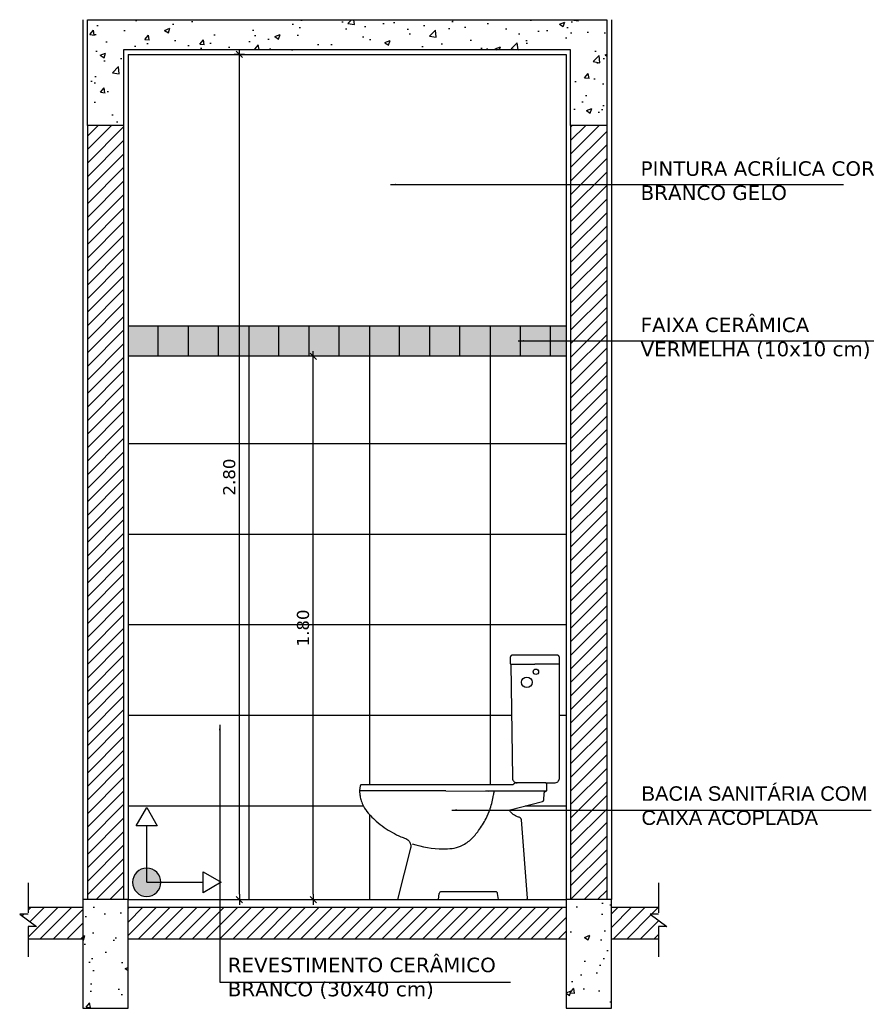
# Model space of a CAD drawing. Extents: x 175 to 308, y 27 to 112.
# Drawn here: x 293.256 to 296.088, y 38.305 to 41.58 of the extents above; entities that cross this region are included whole.
import ezdxf

# ---------------------------------------------------------------- set-up
doc = ezdxf.new("R2010")
doc.units = 0
doc.header["$LTSCALE"] = 0.01
doc.header["$PDMODE"] = 3
doc.linetypes.add('TRACEJADO_P', pattern=[0.1875, 0.125, -0.0625])
doc.layers.get('0').update_dxf_attribs({"linetype": 'CONTINUOUS'})
doc.layers.get('DEFPOINTS').update_dxf_attribs({"linetype": 'CONTINUOUS'})
for name, color, linetype in [('01', 1, 'CONTINUOUS'), ('0_HATCH', 1, 'CONTINUOUS'), ('252', 252, 'CONTINUOUS'), ('A-SIMBO', 2, 'CONTINUOUS'), ('AR-ESQ', 2, 'CONTINUOUS'), ('AR-ID-PIS', 1, 'CONTINUOUS'), ('ARQ-ALV-CORTE', 3, 'CONTINUOUS'), ('ARQ-CTA-1_025', 1, 'CONTINUOUS'), ('ARQ-EQP-VISTA', 1, 'CONTINUOUS'), ('ARQ-HTC', 9, 'CONTINUOUS'), ('ARQ-REV-VISTA2', 1, 'CONTINUOUS'), ('ARQ-SMB-1_025', 1, 'CONTINUOUS'), ('ARQ-TXT-1_025', 2, 'CONTINUOUS')]:
    doc.layers.add(name, color=color, linetype=linetype)
doc.styles.add('ESC-50-A20', font='arial.ttf', dxfattribs={"height": 0.1})
doc.styles.add('FNDE Texto Cota 0025', font='verdana.ttf', dxfattribs={"height": 0.04})
doc.dimstyles.new('FNDE 1-0025', dxfattribs={"dimscale": 5, "dimtxt": 0.04, "dimasz": 0.0035, "dimexe": 0.15, "dimexo": 0.15, "dimgap": 0.0025, "dimtad": 1, "dimzin": 1, "dimdsep": 46, "dimtxsty": 'FNDE Texto Cota 0025', "dimblk": 'tic', "dimcen": 0.015, "dimdle": 0.15, "dimse1": 1, "dimse2": 1, "dimclrd": 251, "dimclre": 251, "dimclrt": 256, "dimaunit": 1, "dimadec": 3, "dimazin": 0, "dimtfac": 1, "dimtix": 1, "dimtmove": 2, "dimatfit": 3, "dimfxl": 0.15, "dimtvp": 1, "dimtolj": 1, "dimtzin": 0, "dimarcsym": 0})
pattern_1 = [(50, (136.41992, 44.34268), (0.18218467, -0.01593909), [0.01905, -0.20955]), (355, (136.41992, 44.34268), (-0.03524342, 0.19105685), [0.01524, -0.16764058]), (100.45144, (136.4351, 44.34135), (0.14694125, 0.17511775), [0.01619, -0.17809024]), (46.1842, (136.41992, 44.39348), (0.27107904, -0.04204233), [0.028575, -0.314325]), (96.63556, (136.44251, 44.38998), (0.23740413, 0.24742612), [0.024285, -0.2671356]), (351.18415, (136.41992, 44.39348), (0.23740413, 0.2474261), [0.02285997, -0.25145973]), (21, (136.44532, 44.38078), (0.15161439, -0.1022652), [0.01905, -0.20955]), (326, (136.44532, 44.38078), (0.06180203, 0.18418797), [0.01524, -0.16764]), (71.45144, (136.45796, 44.37226), (0.21341642, 0.08192277), [0.01619, -0.17808994]), (37.5, (136.419925, 44.34268), (0.003088603, 0.08455504), [0, -0.165608, 0, -0.17018, 0, -0.168275]), (7.5, (136.419925, 44.34268), (0.06681966, 0.100180575), [0, -0.097028, 0, -0.161798, 0, -0.064135]), (327.5, (136.36328, 44.34268), (0.135590595, -0.005728744), [0, -0.0635, 0, -0.19812, 0, -0.26289]), (317.5, (136.33788, 44.34268), (0.14812918, 0.02542649), [0, -0.08255, 0, -0.131572, 0, -0.18669])]
pattern_2 = [(45, (136.419925, 44.34268), (-0.02245064, 0.02245064), [])]

# ---------------------------------------------------------------- blocks, each defined once
blk = doc.blocks.new('ind-pis')
at = {"layer": 'AR-ID-PIS'}
h = blk.add_hatch(color=252, dxfattribs=at)
h.dxf.hatch_style = 1
edge = h.paths.add_edge_path()
edge.add_arc((0, 0), 0.05, 0, 360)
for q in [(-0.2, 0), (0, -0.1995)]:
    blk.add_line((0, 0), q, dxfattribs=at)
for points in [[(-0.2, 0.0371), (-0.2642, 0), (-0.2, -0.0371)], [(-0.0371, -0.1995), (0, -0.2638), (0.0371, -0.1995)]]:
    blk.add_lwpolyline(points, close=True, dxfattribs=at)
blk.add_circle((0, 0), 0.05, dxfattribs=at)
blk = doc.blocks.new('v-aclop-l-flat-1')
at = {"layer": 'ARQ-EQP-VISTA'}
blk.add_line((-0.2667, 0.3599), (-0.1236, 0.3594), dxfattribs=at)
at = {"layer": 'ARQ-EQP-VISTA', "flags": 128}
for points in [[(0.0653, 0.3595, 0.057119), (0.0661, 0.3597, 0.082485), (0.0671, 0.3604, 0.052186), (0.0676, 0.3609, 0.043994), (0.068, 0.3615, 0.036579), (0.0682, 0.362, 0.030225), (0.0683, 0.3624), (0.0683, 0.3814, 0.022269), (0.0683, 0.3819, 0.021826), (0.0682, 0.3823, 0.034762), (0.0681, 0.383, 0.03658), (0.0678, 0.3837, 0.043994), (0.0673, 0.3844, 0.052187), (0.0666, 0.3852, 0.082486), (0.0652, 0.3861, 0.098122), (0.0633, 0.3864), (0.0923, 0.3864, 0.009365), (0.0929, 0.3864, 0.098671), (0.0994, 0.3877, 0.082485), (0.1041, 0.3906, 0.052186), (0.1065, 0.3932, 0.043994), (0.108, 0.3958, 0.036579), (0.109, 0.398, 0.034761), (0.1096, 0.4003, 0.021827), (0.1097, 0.4018, 0.017473), (0.1098, 0.4029), (0.1098, 0.7787, 0.01974), (0.1098, 0.7789, 0.034762), (0.1097, 0.7791, 0.022736), (0.1097, 0.7792, 0.002967), (0.1097, 0.7792, 0.043994), (0.1095, 0.7795, 0.052187), (0.1092, 0.7799, 0.082486), (0.1086, 0.7802, 0.098671), (0.1078, 0.7804, 0.000955), (0.1078, 0.7804, 0.09596), (0.1086, 0.7805, 0.082485), (0.1092, 0.7809, 0.052186), (0.1094, 0.7812, 0.043994), (0.1096, 0.7815, 0.036579), (0.1098, 0.7818, 0.001718), (0.1098, 0.7818, 0.021579), (0.1098, 0.782, 0.021827), (0.1098, 0.7821, 0.022813), (0.1098, 0.7823, 0.002063), (0.1098, 0.7823), (0.1098, 0.7999), (0.1098, 0.8019, 0.004982), (0.1098, 0.802, 0.022811), (0.1098, 0.8028, 0.021827), (0.1097, 0.8035, 0.034761), (0.1094, 0.8046, 0.036579), (0.1089, 0.8058, 0.043994), (0.1082, 0.807, 0.052186), (0.107, 0.8083, 0.082488), (0.1047, 0.8097, 0.098671), (0.1015, 0.8104, 0.004977), (0.1013, 0.8104), (0.0283, 0.8104), (-0.0447, 0.8104, 0.00498), (-0.0449, 0.8104, 0.098669), (-0.048, 0.8097, 0.082485), (-0.0504, 0.8083, 0.052189), (-0.0515, 0.807, 0.043994), (-0.0523, 0.8058, 0.036579), (-0.0528, 0.8046, 0.034761), (-0.0531, 0.8035, 0.021827), (-0.0532, 0.8028, 0.022811), (-0.0532, 0.802, 0.004981), (-0.0532, 0.8019), (-0.0532, 0.7999), (-0.0532, 0.7823, 0.002063), (-0.0532, 0.7823, 0.022813), (-0.0532, 0.7821, 0.021825), (-0.0532, 0.782, 0.021581), (-0.0531, 0.7818, 0.001719), (-0.0531, 0.7818, 0.036579), (-0.053, 0.7815, 0.043994), (-0.0528, 0.7812, 0.052186), (-0.0525, 0.7809, 0.082485), (-0.052, 0.7805, 0.09596), (-0.0512, 0.7804), (-0.0462, 0.4034, 0.008179), (-0.0462, 0.4029, 0.022813), (-0.0461, 0.4014, 0.021825), (-0.0459, 0.4, 0.034763), (-0.0454, 0.3977, 0.036579), (-0.0444, 0.3955, 0.043994), (-0.0429, 0.393, 0.052186), (-0.0406, 0.3905, 0.082485), (-0.036, 0.3876, 0.043345), (-0.0333, 0.3868), (-0.0333, 0.3868, 0.054971), (-0.0304, 0.3864)], [(-0.0317, 0.3865, 0.028265), (-0.033, 0.3866, 0.098669), (-0.0375, 0.3857, 0.082485), (-0.0407, 0.3837, 0.006258), (-0.0409, 0.3835), (-0.0415, 0.3828, -0.032128), (-0.0423, 0.3821, -0.082485), (-0.0447, 0.3806, -0.098671), (-0.048, 0.3799, -0.020924), (-0.0487, 0.3799), (-0.5467, 0.3799, 0.092429), (-0.548, 0.3797, 0.082485), (-0.549, 0.379, 0.052189), (-0.5495, 0.3785, 0.043994), (-0.5499, 0.3779, 0.036579), (-0.5501, 0.3774, 0.034761), (-0.5502, 0.3769, 0.000054), (-0.5502, 0.3769), (-0.5527, 0.3619, 0.01549), (-0.5528, 0.3609, 0.022811), (-0.5529, 0.3594, 0.022813), (-0.5528, 0.358, 0.015489), (-0.5527, 0.3569, 0.004283), (-0.5525, 0.3548, 0.021825), (-0.551, 0.3439, 0.034763), (-0.5467, 0.3269, 0.036579), (-0.5397, 0.3099, 0.022473), (-0.5342, 0.3, 0.004023), (-0.5319, 0.2968, 0.052186), (-0.4976, 0.2595, 0.034855), (-0.4707, 0.239, 0.055424), (-0.4154, 0.2084, 0.014678), (-0.3997, 0.2025, -0.000735), (-0.3996, 0.2024, -0.082488), (-0.3921, 0.1977, -0.052186), (-0.3883, 0.1936, -0.043994), (-0.3858, 0.1896, -0.036579), (-0.3843, 0.1859, -0.034761), (-0.3834, 0.1823, -0.021827), (-0.383, 0.1799, -0.022811), (-0.3829, 0.1775, -0.022813), (-0.383, 0.175, -0.008213), (-0.3831, 0.1741), (-0.3842, 0.17), (-0.4261, 0.0044, 0.017316), (-0.4261, 0.0041, 0.021827), (-0.4262, 0.0038, 0.022811), (-0.4262, 0.0035, 0.022813), (-0.4262, 0.0032, 0.021825), (-0.4261, 0.0029, 0.034763), (-0.426, 0.0024, 0.036579), (-0.4258, 0.0019, 0.043994), (-0.4255, 0.0014, 0.052186), (-0.425, 0.0009, 0.082485), (-0.424, 0.0003, 0.098671), (-0.4227, 0), (0, 0), (0, 0, 0.098671), (0.0015, 0.0003, 0.082485), (0.0026, 0.001, 0.052186), (0.0032, 0.0016, 0.043994), (0.0036, 0.0022, 0.036579), (0.0038, 0.0028, 0.034761), (0.0039, 0.0033, 0.021827), (0.004, 0.0036, 0.022813), (0.004, 0.004, 0.018907), (0.004, 0.0043), (-0.0157, 0.264, 0.022809), (-0.016, 0.2651, 0.03658), (-0.0167, 0.2667, 0.043994), (-0.0178, 0.2686, 0.052187), (-0.0196, 0.2705, 0.082486), (-0.0231, 0.2727, 0.054665), (-0.0257, 0.2735, -0.030322), (-0.0317, 0.2755, -0.082485), (-0.0464, 0.2847, -0.052186), (-0.0538, 0.2928, -0.005653), (-0.0545, 0.2938), (-0.0548, 0.2941, -0.035491), (-0.0549, 0.2943, -0.034763), (-0.0549, 0.2946, -0.021825), (-0.0549, 0.2947, -0.022813), (-0.0549, 0.2949, -0.0085), (-0.0549, 0.295, -0.021484), (-0.0549, 0.2951, -0.021827), (-0.0549, 0.2953, -0.034761), (-0.0548, 0.2956, -0.036579), (-0.0547, 0.2959, -0.043994), (-0.0545, 0.2962, -0.052189), (-0.0543, 0.2965, -0.082485), (-0.0537, 0.2968, -0.06641), (-0.0532, 0.297), (0.0533, 0.325, 0.02891), (0.0541, 0.3252, 0.082485), (0.056, 0.3264, 0.052186), (0.057, 0.3275, 0.043994), (0.0576, 0.3285, 0.036579), (0.058, 0.3295, 0.034761), (0.0582, 0.3304, 0.0205), (0.0583, 0.3309), (0.0593, 0.3519, -0.010687), (0.0593, 0.3523, -0.021827), (0.0594, 0.353, -0.034761), (0.0597, 0.3541, -0.036579), (0.0602, 0.3552, -0.043994), (0.0609, 0.3565, -0.052189), (0.0621, 0.3577, -0.082485), (0.0644, 0.3592, -0.0459), (0.0659, 0.3596)], [(-0.3782, 0.185, 0.08271), (-0.2762, 0.168, 0.024308), (-0.2457, 0.1695, 0.058722), (-0.2183, 0.1772, 0.082485), (-0.1845, 0.1983, 0.005058), (-0.1827, 0.2, 0.035542), (-0.158, 0.2286, 0.043994), (-0.1335, 0.2685, 0.032057), (-0.1202, 0.3, 0.001348), (-0.1196, 0.3017, 0.034761), (-0.1083, 0.3465, 0.009798), (-0.1062, 0.3594)]]:
    blk.add_lwpolyline(points, format="xyb", dxfattribs=at)
at = {"layer": 'ARQ-EQP-VISTA'}
for points in [[(-0.0512, 0.7804), (0.0283, 0.7804)], [(0.1078, 0.7804), (0.0283, 0.7804)], [(0.0633, 0.3864), (-0.0304, 0.3864)], [(-0.2667, 0.3599), (-0.5529, 0.3599)], [(0.0643, 0.3594), (-0.1357, 0.3594)], [(-0.2907, 0), (-0.2887, 0.02)], [(-0.1017, 0.026), (-0.2817, 0.026)], [(-0.0917, 0), (-0.0952, 0.02)]]:
    blk.add_lwpolyline(points, dxfattribs=at)
for centre, major_axis in [((0.0318, 0.7549), (0.009, 0)), ((0.0018, 0.7199), (0.0175, 0))]:
    blk.add_ellipse(centre, major_axis=major_axis, ratio=0.999848, dxfattribs=at)
for centre, major_axis, start_param, end_param in [((0.0646, 0.3632), (0.00375, 0), 4.625217, 4.877599), ((-0.2813, 0.0184), (0.00759, 0), 1.626662, 2.932183), ((-0.1019, 0.0192), (0.00681, 0), 0.118758, 1.531996)]:
    blk.add_ellipse(centre, major_axis=major_axis, ratio=0.999848, start_param=start_param, end_param=end_param, dxfattribs=at)
blk = doc.blocks.new('tic')
at = {"color": 251}
for p, q in [((-1, 0), (1, 0)), ((0, -1), (0, 1))]:
    blk.add_line(p, q, dxfattribs=at)
blk.add_line((-0.6, -0.6), (0.6, 0.6))
blk = doc.blocks.new('*D10')
at = {"layer": 'ARQ-CTA-1_025', "color": 251, "lineweight": -2, "transparency": 16777216}
blk.add_line((293.9838, 38.6828), (293.9838, 41.4478), dxfattribs=at)
at = {"layer": 'DEFPOINTS', "color": 0, "transparency": 16777216}
for p in [(293.7573, 41.4653), (293.9838, 41.4653), (293.7573, 38.6653)]:
    blk.add_point(p, dxfattribs=at)
at = {"layer": 'ARQ-CTA-1_025', "color": 251, "lineweight": -2, "transparency": 16777216, "xscale": 0.0175, "yscale": 0.0175, "zscale": 0.0175}
for p, rotation in [((293.9838, 41.4653), 90), ((293.9838, 38.6653), 270)]:
    blk.add_blockref('tic', p, dxfattribs=dict(at, rotation=rotation))
at = {"layer": 'ARQ-CTA-1_025', "transparency": 16777216, "insert": (293.9504, 40.0653), "char_height": 0.04, "attachment_point": 5, "rotation": 90, "style": 'FNDE Texto Cota 0025'}
blk.add_mtext('\\A1;2.80', dxfattribs=at)
blk = doc.blocks.new('*D11')
at = {"layer": 'ARQ-CTA-1_025', "color": 251, "lineweight": -2, "transparency": 16777216}
blk.add_line((294.2284, 38.6828), (294.2284, 40.4478), dxfattribs=at)
at = {"layer": 'DEFPOINTS', "color": 0, "transparency": 16777216}
for p in [(293.7573, 40.4653), (294.2284, 40.4653), (293.7573, 38.6653)]:
    blk.add_point(p, dxfattribs=at)
at = {"layer": 'ARQ-CTA-1_025', "color": 251, "lineweight": -2, "transparency": 16777216, "xscale": 0.0175, "yscale": 0.0175, "zscale": 0.0175}
for p, rotation in [((294.2284, 40.4653), 90), ((294.2284, 38.6653), 270)]:
    blk.add_blockref('tic', p, dxfattribs=dict(at, rotation=rotation))
at = {"layer": 'ARQ-CTA-1_025', "transparency": 16777216, "insert": (294.1949, 39.5653), "char_height": 0.04, "attachment_point": 5, "rotation": 90, "style": 'FNDE Texto Cota 0025'}
blk.add_mtext('\\A1;1.80', dxfattribs=at)

msp = doc.modelspace()

# ---------------------------------------------------------------- hatches: boundary and pattern name
at = {"layer": '01'}
h = msp.add_hatch(dxfattribs=at)
h.set_pattern_fill('ANSI31', color=251, scale=0.01)
h.set_pattern_definition(pattern_2)
h.paths.add_polyline_path([(295.2016, 41.2303), (295.0816, 41.2303), (295.0816, 38.6653), (295.2016, 38.6653)])
h.paths.add_polyline_path([(293.6, 41.2303), (293.48, 41.2303), (293.48, 38.6653), (293.6, 38.6653)])
h = msp.add_hatch(dxfattribs=at)
h.set_pattern_fill('ANSI31', color=251, scale=0.01)
h.set_pattern_definition([(45, (203.855864, 50.3653), (-0.02245064, 0.02245064), [])])
h.paths.add_polyline_path([(293.465, 38.6403), (293.2835, 38.6403), (293.2835, 38.6166), (293.256, 38.6166), (293.3111, 38.5756), (293.2836, 38.5756), (293.2836, 38.5354), (293.465, 38.5354)])
h = msp.add_hatch(dxfattribs=at)
h.set_pattern_fill('ANSI31', color=251, scale=0.01)
h.set_pattern_definition(pattern_2)
h.paths.add_polyline_path([(295.0666, 38.6403), (293.615, 38.6403), (293.615, 38.5354), (295.0666, 38.5354)])
h = msp.add_hatch(dxfattribs=at)
h.set_pattern_fill('ANSI31', color=251, scale=0.01)
h.set_pattern_definition([(45, (200.72742, 50.3653), (-0.02245064, 0.02245064), [])])
h.paths.add_polyline_path([(295.3454, 38.6166), (295.373, 38.6166), (295.373, 38.6403), (295.2166, 38.6403), (295.2166, 38.5354), (295.373, 38.5354), (295.373, 38.5756), (295.4006, 38.5756)])
at = {"layer": '0_HATCH'}
msp.add_hatch(color=10, dxfattribs=at).paths.add_polyline_path([(295.0666, 40.5653), (293.615, 40.5653), (293.615, 40.4653), (295.0666, 40.4653)])
at = {"layer": 'ARQ-HTC'}
h = msp.add_hatch(dxfattribs=at)
h.set_pattern_fill('AR-CONC', color=251, scale=0.001, style=0)
h.set_pattern_definition([(50, (136.41992, 39.8588), (0.18218467, -0.01593909), [0.01905, -0.20955]), (355, (136.41992, 39.8588), (-0.03524342, 0.19105685), [0.01524, -0.16764058]), (100.45144, (136.4351, 39.85748), (0.14694125, 0.17511775), [0.01619, -0.17809024]), (46.1842, (136.41992, 39.9096), (0.27107904, -0.04204233), [0.028575, -0.314325]), (96.63556, (136.44251, 39.9061), (0.23740413, 0.24742612), [0.024285, -0.2671356]), (351.18415, (136.41992, 39.9096), (0.23740413, 0.2474261), [0.02285997, -0.25145973]), (21, (136.44532, 39.8969), (0.15161439, -0.1022652), [0.01905, -0.20955]), (326, (136.44532, 39.8969), (0.06180203, 0.18418797), [0.01524, -0.16764]), (71.45144, (136.45796, 39.88838), (0.21341642, 0.08192277), [0.01619, -0.17808994]), (37.5, (136.419925, 39.858805), (0.003088603, 0.08455504), [0, -0.165608, 0, -0.17018, 0, -0.168275]), (7.5, (136.419925, 39.858805), (0.06681966, 0.100180575), [0, -0.097028, 0, -0.161798, 0, -0.064135]), (327.5, (136.36328, 39.858805), (0.135590595, -0.005728744), [0, -0.0635, 0, -0.19812, 0, -0.26289]), (317.5, (136.33788, 39.8588), (0.14812918, 0.02542649), [0, -0.08255, 0, -0.131572, 0, -0.18669])])
h.paths.add_polyline_path([(295.2016, 41.5803), (293.48, 41.5803), (293.48, 41.2303), (293.6, 41.2303), (293.6, 41.4803), (295.0816, 41.4803), (295.0816, 41.2303), (295.2016, 41.2303)])
h = msp.add_hatch(dxfattribs=at)
h.set_pattern_fill('AR-CONC', color=251, scale=0.001, style=0)
h.set_pattern_definition(pattern_1)
h.paths.add_polyline_path([(293.615, 38.6653), (293.465, 38.6653), (293.465, 38.3053), (293.615, 38.3053)])
h = msp.add_hatch(dxfattribs=at)
h.set_pattern_fill('AR-CONC', color=251, scale=0.001, style=0)
h.set_pattern_definition(pattern_1)
h.paths.add_polyline_path([(295.2166, 38.6653), (295.0666, 38.6653), (295.0666, 38.3053), (295.2166, 38.3053)])

# ---------------------------------------------------------------- linework, layer by layer
at = {"layer": '01'}
for p, q in [((293.465, 41.5803), (293.465, 38.6653)), ((295.2166, 41.5803), (295.2166, 38.6653)), ((293.615, 41.4653), (293.615, 38.6653)), ((293.615, 41.4653), (295.0666, 41.4653)), ((295.0666, 41.4653), (295.0666, 38.6653))]:
    msp.add_line(p, q, dxfattribs=at)
at = {"layer": '252'}
for p, q in [((295.0666, 40.5653), (293.615, 40.5653)), ((293.715, 40.4648), (293.715, 40.5648)), ((293.815, 40.4651), (293.815, 40.5651)), ((293.915, 40.4651), (293.915, 40.5651)), ((294.015, 40.5653), (294.015, 38.6653)), ((294.115, 40.4648), (294.115, 40.5648)), ((294.215, 40.4651), (294.215, 40.5651)), ((294.315, 40.4651), (294.315, 40.5651)), ((294.415, 40.5653), (294.415, 39.0452)), ((294.515, 40.4648), (294.515, 40.5648)), ((294.615, 40.4651), (294.615, 40.5651)), ((294.715, 40.4651), (294.715, 40.5651)), ((294.815, 40.5653), (294.815, 39.0452)), ((294.915, 40.4648), (294.915, 40.5648)), ((295.015, 40.4651), (295.015, 40.5651)), ((295.0666, 40.4653), (293.615, 40.4653)), ((295.0666, 40.1753, 0.0314), (293.615, 40.1753, 0.0399)), ((295.0666, 39.8753, 0.0314), (293.615, 39.8753, 0.0399)), ((295.0666, 39.5753, 0.0314), (293.615, 39.5753, 0.0399)), ((294.8858, 39.2753, 0.0324), (293.615, 39.2753, 0.0399)), ((295.0666, 39.2753, 0.0314), (295.0445, 39.2753, 0.0315)), ((294.3949, 38.9753, 0.0322), (293.615, 38.9753, 0.0398)), ((295.0666, 38.9753, 0.0257), (294.9313, 38.9753, 0.027)), ((294.415, 38.947), (294.415, 38.6653))]:
    msp.add_line(p, q, dxfattribs=at)
at = {"layer": 'A-SIMBO', "color": 2, "linetype": 'TRACEJADO_P', "elevation": -0.1233}
for points in [[(293.2835, 38.7212), (293.2835, 38.6166), (293.256, 38.6166), (293.3111, 38.5756), (293.2836, 38.5756), (293.2835, 38.4227)], [(295.373, 38.7212), (295.373, 38.6166), (295.3454, 38.6166), (295.4006, 38.5756), (295.373, 38.5756), (295.373, 38.4227)]]:
    msp.add_lwpolyline(points, dxfattribs=at)
at = {"layer": 'AR-ESQ', "color": 2}
msp.add_line((293.615, 38.6653), (295.0666, 38.6653), dxfattribs=at)
at = {"layer": 'ARQ-ALV-CORTE'}
for p, q in [((293.48, 41.2303, -0.0402), (293.48, 41.5803, -0.0402)), ((295.2016, 41.5803), (295.2016, 41.2303)), ((293.6, 41.4803), (293.6, 41.2303)), ((295.0816, 41.4803, -0.0029), (293.6, 41.4803)), ((293.65, 41.4803), (293.65, 41.4803)), ((295.0816, 41.2303, -0.0029), (295.0816, 41.4803, -0.0029)), ((293.48, 41.2303), (293.48, 38.6653)), ((293.6, 41.2303, -0.0402), (293.48, 41.2303, -0.0402)), ((293.6, 41.2303), (293.6, 38.6653)), ((295.0816, 41.2303), (295.0816, 38.6653)), ((295.2016, 41.2303, -0.0029), (295.0816, 41.2303, -0.0029)), ((295.2016, 41.2303), (295.2016, 38.6653)), ((293.2835, 38.6403), (293.465, 38.6403)), ((293.615, 38.6403), (295.0666, 38.6403)), ((295.2166, 38.6403), (295.373, 38.6403)), ((293.2836, 38.5354), (293.465, 38.5354)), ((293.615, 38.5354), (295.0666, 38.5354)), ((295.2166, 38.5354), (295.373, 38.5354))]:
    msp.add_line(p, q, dxfattribs=at)
at = {"layer": 'ARQ-ALV-CORTE', "elevation": -0.0402}
msp.add_lwpolyline([(293.48, 41.5803), (295.2016, 41.5803)], dxfattribs=at)
at = {"layer": 'ARQ-ALV-CORTE'}
for points in [[(293.615, 38.6653), (293.465, 38.6653), (293.465, 38.3053), (293.615, 38.3053)], [(295.2166, 38.6653), (295.0666, 38.6653), (295.0666, 38.3053), (295.2166, 38.3053)]]:
    msp.add_lwpolyline(points, close=True, dxfattribs=at)

# ---------------------------------------------------------------- block references
at = {"layer": 'AR-ID-PIS', "xscale": -0.937324063921778, "yscale": 0.937324063921778, "zscale": 0.937324063921778, "rotation": 90}
msp.add_blockref('ind-pis', (293.6767, 38.7225, 0.0402), dxfattribs=at)
at = {"layer": 'ARQ-REV-VISTA2', "extrusion": (0, -0.017452, 0.999848)}
msp.add_blockref('v-aclop-l-flat-1', (294.9347, 38.6595, -0.6748), dxfattribs=at)

# ---------------------------------------------------------------- texts
at = {"layer": 'ARQ-TXT-1_025', "char_height": 0.048, "attachment_point": 1, "style": 'ESC-50-A20'}
for s, width, insert in [('{\\fVerdana|b0|i0|c0|p34;PINTURA ACRÍLICA COR BRANCO GELO}', 0.7783, (295.3135, 41.1114)), ('{\\fVerdana|b0|i0|c0|p34;FAIXA CERÂMICA VERMELHA (10x10 cm)}', 0.820905, (295.3135, 40.5935)), ('{\\fVerdana|b0|i0|c0|p34;REVESTIMENTO CERÂMICO\\PBRANCO (30x40 cm) }', 0.949859, (293.9452, 38.4728))]:
    msp.add_mtext_dynamic_manual_height_columns(s, width=width, gutter_width=0.5, heights=[0], dxfattribs=dict(at, insert=insert))
at = {"layer": 'ARQ-TXT-1_025', "insert": (295.3165, 39.0406), "char_height": 0.048, "width": 0.814914, "attachment_point": 1, "style": 'ESC-50-A20'}
msp.add_mtext('BACIA SANITÁRIA COM\\PCAIXA ACOPLADA', dxfattribs=at)

# ---------------------------------------------------------------- dimensions: what is measured, and where the dimension line sits
at = {"layer": 'ARQ-CTA-1_025'}
for base, p2, picture, middle in [((293.9838, 41.4653), (293.7573, 41.4653), '*D10', (293.9504, 40.0653)), ((294.2284, 40.4653), (293.7573, 40.4653), '*D11', (294.1949, 39.5653))]:
    dim = msp.add_linear_dim(base=base, p1=(293.7573, 38.6653), p2=p2, angle=90, dimstyle='FNDE 1-0025', dxfattribs=at)
    dim.commit()
    dim.dimension.update_dxf_attribs({"geometry": picture, "text_midpoint": middle})

# ---------------------------------------------------------------- leaders
at = {"layer": '01', "color": 3, "ltscale": 10}
for points in [[(294.4851, 41.0342), (295.9863, 41.0342)], [(294.9081, 40.5163), (296.0868, 40.5163)], [(294.6877, 38.9619), (296.0774, 38.9619)]]:
    msp.add_leader(points, dimstyle='FNDE 1-0025', override={"dimtad": 0, "dimlfac": 100, "dimclrd": 252, "dimclre": 252}, dxfattribs=at)
at = {"layer": 'ARQ-SMB-1_025', "ltscale": 10}
msp.add_leader([(293.9189, 39.2441), (293.9189, 38.3915), (294.8819, 38.3915)], dimstyle='FNDE 1-0025', override={"dimlfac": 100, "dimclrd": 252, "dimclre": 252}, dxfattribs=at)

doc.saveas('drawing.dxf')
